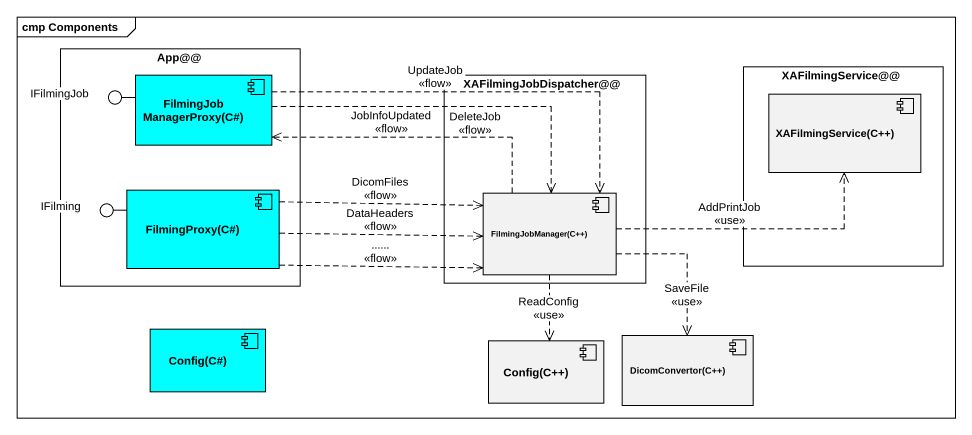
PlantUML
@startuml
mainframe cmp Components
rectangle "App@@" as App {
  component "FilmingJobManagerProxy(C#)" as FilmingJobManagerProxy_C #00FFFF
  component "FilmingProxy(C#)" as FilmingProxy_C #00FFFF
}
() IFilmingJob
rectangle "XAFilmingJobDispatcher@@" as XAFilmingJobDispatcher {
  component "FilmingJobManager(C++)" as FilmingJobManager_C
}
rectangle "XAFilmingService@@" as XAFilmingService {
  component "XAFilmingService(C++)" as XAFilmingService_C
}
() IFilming
component "Config(C#)" as Config_C #00FFFF
component "Config(C++)" as Config_C_2
component "DicomConvertor(C++)" as DicomConvertor_C
FilmingJobManagerProxy_C -left- IFilmingJob
FilmingProxy_C -left- IFilming
FilmingJobManagerProxy_C .right.> FilmingJobManager_C : UpdateJob\n<<flow>>
FilmingJobManagerProxy_C .right.> FilmingJobManager_C : DeleteJob\n<<flow>>
FilmingProxy_C .right.> FilmingJobManager_C : DicomFiles\n<<flow>>
FilmingProxy_C .right.> FilmingJobManager_C : DataHeaders\n<<flow>>
FilmingProxy_C .right.> FilmingJobManager_C : ......\n<<flow>>
FilmingJobManager_C .left.> FilmingJobManagerProxy_C : JobInfoUpdated\n<<flow>>
FilmingJobManager_C .right.> XAFilmingService_C : AddPrintJob\n<<use>>
FilmingJobManager_C ..> Config_C_2 : ReadConfig\n<<use>>
FilmingJobManager_C ..> DicomConvertor_C : SaveFile\n<<use>>
@enduml
